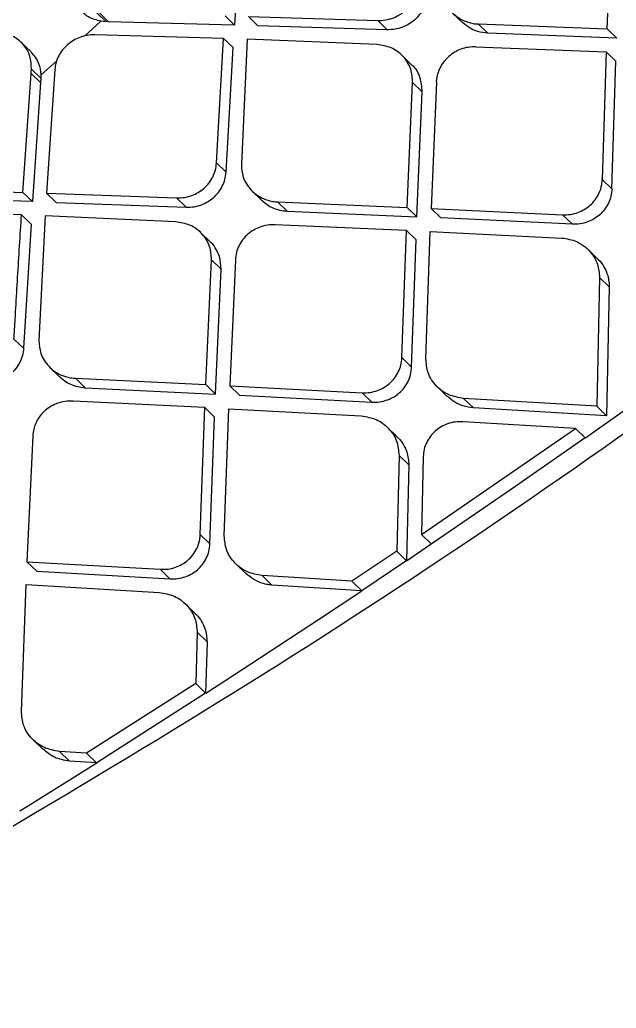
# Model space of a CAD drawing. Extents: x 400 to 501, y 484 to 634.
# Drawn here: x 487.625 to 488.421, y 514.734 to 516.052 of the extents above; entities that cross this region are included whole.
import ezdxf

# ---------------------------------------------------------------- set-up
doc = ezdxf.new("R2010")
doc.units = 0
doc.header["$MEASUREMENT"] = 0
doc.layers.add('DIM', color=3, linetype='Continuous')
doc.layers.add('GEOMETRY', color=3, linetype='Continuous', lineweight=25)

# ---------------------------------------------------------------- blocks, each defined once
blk = doc.blocks.new('2026 GRANDEE')
at = {"layer": 'GEOMETRY', "ltscale": 16}
for p, q in [((37.4973, -80.6306), (37.4866, -80.7956)), ((37.9839, -80.8007), (37.9905, -80.6335)), ((37.3023, -80.7788), (37.3149, -80.791)), ((37.306, -80.7789), (37.3186, -80.7911)), ((37.474, -80.7833), (37.4866, -80.7956)), ((37.5052, -80.7842), (37.6777, -80.7896)), ((37.5052, -80.7842), (37.5179, -80.7965)), ((37.7781, -80.78), (37.7908, -80.7923)), ((37.2863, -80.8104), (37.3083, -80.7906)), ((37.3149, -80.7911), (37.3085, -80.7905)), ((37.3186, -80.7911), (37.3149, -80.791)), ((37.4866, -80.7956), (37.3186, -80.7911)), ((37.6904, -80.8019), (37.5179, -80.7965)), ((37.6777, -80.7896), (37.6904, -80.8019)), ((37.8118, -80.7942), (37.9839, -80.8007)), ((37.8118, -80.7942), (37.8246, -80.8066)), ((37.4721, -80.8134), (37.3002, -80.8086)), ((37.9967, -80.8131), (37.8246, -80.8066)), ((37.9839, -80.8007), (37.9967, -80.8131)), ((37.2147, -80.8311), (37.2021, -80.8189)), ((37.4626, -80.9794), (37.4721, -80.8134)), ((37.4721, -80.8134), (37.4848, -80.8257)), ((37.4753, -80.9918), (37.4848, -80.8257)), ((37.5034, -80.8143), (37.4958, -80.9812)), ((37.6765, -80.8215), (37.5034, -80.8143)), ((37.8088, -80.8246), (37.9827, -80.8314)), ((37.7225, -80.8481), (37.7097, -80.8357)), ((37.9827, -80.8314), (37.9772, -81.0014)), ((37.9827, -80.8314), (37.9956, -80.8439)), ((37.2284, -80.8621), (37.2494, -80.8433)), ((37.9901, -81.014), (37.9956, -80.8439)), ((37.2043, -81.0187), (37.2152, -80.8602)), ((37.2152, -80.8602), (37.2278, -80.8724)), ((37.2156, -80.8544), (37.2282, -80.8666)), ((37.2283, -80.8622), (37.2282, -80.8666)), ((37.2468, -80.8552), (37.2357, -81.0198)), ((37.2278, -80.8724), (37.217, -81.031)), ((37.2282, -80.8666), (37.2278, -80.8724)), ((37.7171, -81.0389), (37.7243, -80.8722)), ((37.7243, -80.8722), (37.7371, -80.8846)), ((37.7559, -80.8718), (37.7489, -81.0403)), ((37.73, -81.0514), (37.7371, -80.8846)), ((37.4626, -80.9794), (37.4753, -80.9918)), ((37.9772, -81.0014), (37.9901, -81.0139)), ((37.0427, -81.0135), (37.2043, -81.0187)), ((37.2043, -81.0187), (37.217, -81.031)), ((37.2357, -81.0198), (37.4092, -81.0261)), ((37.2357, -81.0198), (37.2484, -81.0321)), ((37.5102, -81.0171), (37.523, -81.0295)), ((37.217, -81.031), (37.0553, -81.0258)), ((37.2484, -81.0321), (37.422, -81.0385)), ((37.4092, -81.0261), (37.422, -81.0385)), ((37.5441, -81.0315), (37.7171, -81.0389)), ((37.5441, -81.0315), (37.5569, -81.0439)), ((37.2024, -81.0487), (37.0294, -81.0429)), ((37.2024, -81.0487), (37.2151, -81.061)), ((37.2338, -81.0498), (37.2257, -81.2162)), ((37.408, -81.058), (37.2338, -81.0498)), ((37.5569, -81.0439), (37.73, -81.0514)), ((37.7171, -81.0389), (37.73, -81.0514)), ((37.7489, -81.0403), (37.9244, -81.0486)), ((37.7489, -81.0403), (37.7618, -81.0528)), ((37.9244, -81.0486), (37.9374, -81.0612)), ((37.2151, -81.061), (37.2051, -81.2267)), ((37.7159, -81.0696), (37.541, -81.0618)), ((37.9374, -81.0612), (37.7618, -81.0528)), ((37.4541, -81.0847), (37.4414, -81.0723)), ((37.7099, -81.2391), (37.7159, -81.0696)), ((37.7288, -81.0821), (37.7159, -81.0696)), ((37.742, -81.2408), (37.7478, -81.071)), ((37.7478, -81.071), (37.9235, -81.0796)), ((37.7229, -81.2517), (37.7288, -81.0821)), ((37.971, -81.1072), (37.9581, -81.0946)), ((37.4483, -81.2751), (37.4559, -81.1088)), ((37.4559, -81.1088), (37.4687, -81.1213)), ((37.4877, -81.1086), (37.4803, -81.2767)), ((37.4612, -81.2876), (37.4687, -81.1213)), ((37.9736, -81.1321), (37.9699, -81.3038)), ((37.9736, -81.1321), (37.9867, -81.1447)), ((37.9866, -81.1447), (37.983, -81.3166)), ((37.1923, -81.2143), (37.2051, -81.2267)), ((37.7099, -81.2391), (37.7229, -81.2517)), ((37.2402, -81.2521), (37.253, -81.2646)), ((37.2743, -81.2667), (37.4483, -81.2751)), ((37.2743, -81.2667), (37.2871, -81.2792)), ((37.2871, -81.2792), (37.4612, -81.2876)), ((37.4483, -81.2751), (37.4612, -81.2876)), ((37.4803, -81.2767), (37.6568, -81.2859)), ((37.4803, -81.2767), (37.4932, -81.2893)), ((37.6568, -81.2859), (37.6697, -81.2985)), ((37.7575, -81.2782), (37.7705, -81.2909)), ((37.447, -81.3057), (37.2711, -81.297)), ((37.4932, -81.2893), (37.6698, -81.2986)), ((37.9699, -81.3038), (37.7923, -81.2934)), ((37.7923, -81.2934), (37.8053, -81.3061)), ((37.4408, -81.4749), (37.447, -81.3057)), ((37.447, -81.3057), (37.46, -81.3183)), ((37.473, -81.4768), (37.4791, -81.3074)), ((37.4791, -81.3074), (37.6558, -81.3168)), ((37.983, -81.3166), (37.8053, -81.3061)), ((38.0157, -81.3036), (37.9659, -81.3387)), ((37.983, -81.3166), (37.9699, -81.3038)), ((37.4538, -81.4876), (37.46, -81.3183)), ((37.9415, -81.3334), (37.7915, -81.3245)), ((37.7035, -81.3447), (37.6905, -81.332)), ((37.736, -81.4749), (37.9415, -81.3334)), ((37.9546, -81.3462), (37.9415, -81.3334)), ((37.9659, -81.3387), (37.955, -81.3463)), ((37.2174, -81.3433), (37.2097, -81.5112)), ((37.9547, -81.3462), (37.8564, -81.4145)), ((37.7061, -81.3695), (37.703, -81.4971)), ((37.7061, -81.3695), (37.7192, -81.3822)), ((37.7384, -81.3714), (37.736, -81.4749)), ((37.7192, -81.3822), (37.7162, -81.5102)), ((37.8564, -81.4145), (37.842, -81.4244)), ((37.842, -81.4244), (37.7491, -81.4877)), ((37.4408, -81.4749), (37.4538, -81.4876)), ((37.736, -81.4749), (37.7491, -81.4876)), ((37.703, -81.4971), (37.6432, -81.5372)), ((37.703, -81.4971), (37.7162, -81.5099)), ((37.7492, -81.488), (37.7162, -81.5103)), ((37.2097, -81.5112), (37.3872, -81.5214)), ((37.2097, -81.5112), (37.2227, -81.5238)), ((37.716, -81.5101), (37.7138, -81.5115)), ((37.2227, -81.5238), (37.4003, -81.5341)), ((37.3872, -81.5214), (37.4002, -81.5341)), ((37.4886, -81.5143), (37.5016, -81.527)), ((37.7138, -81.5115), (37.6564, -81.55)), ((37.6432, -81.5372), (37.5235, -81.5297)), ((37.5235, -81.5297), (37.5366, -81.5424)), ((37.6432, -81.5372), (37.6563, -81.55)), ((37.2022, -81.7111), (37.2084, -81.5418)), ((37.2084, -81.5418), (37.3862, -81.5523)), ((37.6565, -81.55), (37.5366, -81.5424)), ((37.6565, -81.5503), (37.5988, -81.5886)), ((37.4342, -81.5804), (37.4211, -81.5677)), ((37.5988, -81.5886), (37.5201, -81.6403)), ((37.4368, -81.6052), (37.435, -81.6738)), ((37.4368, -81.6052), (37.4499, -81.618)), ((37.4499, -81.618), (37.4481, -81.6869)), ((37.5201, -81.6403), (37.4981, -81.6546)), ((37.4981, -81.6546), (37.4737, -81.6705)), ((37.435, -81.6738), (37.2893, -81.7667)), ((37.435, -81.6738), (37.4481, -81.6866)), ((37.4598, -81.6795), (37.4482, -81.6869)), ((37.4737, -81.6705), (37.4598, -81.6795)), ((37.448, -81.6867), (37.3278, -81.7636)), ((37.2179, -81.7487), (37.231, -81.7614)), ((37.253, -81.7643), (37.2662, -81.777)), ((37.2893, -81.7667), (37.253, -81.7643)), ((37.2893, -81.7667), (37.3025, -81.7795)), ((37.3278, -81.7636), (37.3028, -81.7794)), ((37.3028, -81.7797), (37.2105, -81.8376)), ((37.3029, -81.7795), (37.2662, -81.7771)), ((37.2105, -81.8376), (37.2001, -81.8441))]:
    blk.add_line(p, q, dxfattribs=at)
at = {"layer": 'GEOMETRY', "ltscale": 16, "flags": 128}
blk.add_lwpolyline([(37.2152, -80.8602), (37.2154, -80.8569), (37.2156, -80.8544)], dxfattribs=at)
at = {"layer": 'GEOMETRY', "ltscale": 16}
for points, knots in [([(36.6905, -86.4596), (36.8381, -86.4165), (37.1307, -86.3312), (37.5611, -86.1898), (37.9886, -86.0371), (38.4208, -85.8678), (38.8567, -85.6806), (39.2868, -85.4779), (39.735, -85.2466), (40.1984, -84.9824), (40.6732, -84.681), (41.12, -84.3656), (41.5399, -84.0372), (41.9344, -83.6966), (42.3107, -83.3382), (42.669, -82.9614), (43.0096, -82.5663), (43.3373, -82.1464), (43.6515, -81.7006), (43.9514, -81.2277), (44.2143, -80.7659), (44.4449, -80.319), (44.6472, -79.8897), (44.8341, -79.4545), (45.0032, -79.0227), (45.156, -78.5954), (45.2974, -78.165), (45.3827, -77.8724), (45.4258, -77.7247)], [0, 0, 0, 0, 0.035525, 0.070388, 0.104613, 0.140366, 0.177593, 0.214175, 0.250155, 0.29407, 0.337324, 0.380018, 0.420328, 0.460404, 0.500344, 0.540322, 0.580441, 0.620795, 0.663303, 0.706365, 0.750082, 0.785996, 0.822507, 0.859661, 0.895376, 0.929604, 0.96447, 1, 1, 1, 1]), ([(41.2596, -77.8312), (41.1255, -78.0452), (40.8572, -78.4732), (40.4045, -79.0816), (39.9167, -79.6617), (39.3905, -80.2076), (38.828, -80.7163), (38.2326, -81.1858), (37.6101, -81.6194), (37.1739, -81.8747), (36.9558, -82.0023)], [0, 0, 0, 0, 0.125001, 0.250001, 0.375003, 0.499997, 0.624991, 0.749994, 0.874996, 1, 1, 1, 1]), ([(42.0109, -77.9934), (41.892, -78.1931), (41.6544, -78.5923), (41.2583, -79.1661), (40.835, -79.7182), (40.3828, -80.2445), (39.9009, -80.7405), (39.3899, -81.2062), (38.8503, -81.6421), (38.2851, -82.0479), (37.6993, -82.4266), (37.2931, -82.6524), (37.0899, -82.7654)], [0, 0, 0, 0, 0.100345, 0.20059, 0.300906, 0.400755, 0.500092, 0.599382, 0.699069, 0.799349, 0.899659, 1, 1, 1, 1]), ([(42.0254, -78.0022), (42.0172, -78.0162), (41.9955, -78.0528), (41.9562, -78.1196), (41.9104, -78.1971), (41.8652, -78.273), (41.826, -78.3375), (41.7883, -78.3984), (41.7498, -78.4596), (41.6794, -78.5702), (41.5772, -78.7267), (41.4062, -78.979), (41.1915, -79.2784), (40.9126, -79.6412), (40.6049, -80.013), (40.265, -80.3893), (39.8786, -80.7807), (39.4372, -81.1846), (38.9362, -81.5948), (38.4704, -81.9369), (38.0506, -82.2192), (37.7797, -82.389), (37.6011, -82.4962), (37.5174, -82.5455), (37.4331, -82.5944), (37.351, -82.6413), (37.2664, -82.6888), (37.1829, -82.7343), (37.1248, -82.7659), (37.098, -82.7805)], [0, 0, 0, 0, 0.007015, 0.018363, 0.033423, 0.04585, 0.056436, 0.065972, 0.076735, 0.087613, 0.12255, 0.157338, 0.219068, 0.281467, 0.354683, 0.427219, 0.500115, 0.591822, 0.685047, 0.779146, 0.840884, 0.903128, 0.916964, 0.930722, 0.945004, 0.958992, 0.971501, 0.986828, 1, 1, 1, 1]), ([(42.564, -78.1084), (42.4844, -78.244), (42.3329, -78.502), (42.1061, -78.8623), (41.8942, -79.1774), (41.7013, -79.4498), (41.53, -79.6807), (41.3825, -79.8717), (41.277, -80.0038), (41.2079, -80.0886), (41.1684, -80.1366), (41.116, -80.1997), (41.048, -80.2803), (40.962, -80.3803), (40.8745, -80.4798), (40.7251, -80.6461), (40.5617, -80.8203), (40.4067, -80.9776), (40.3379, -81.0459), (40.3075, -81.0758), (40.2941, -81.0889), (40.2882, -81.0947), (40.2856, -81.0972), (40.2843, -81.0984), (40.2838, -81.0989), (40.2836, -81.0992), (40.2836, -81.0992), (40.2835, -81.0992), (40.2835, -81.0992), (40.2833, -81.0994), (40.2827, -81.1), (40.2801, -81.1026), (40.2698, -81.1126), (40.2468, -81.135), (40.2073, -81.173), (40.1447, -81.2326), (40.0555, -81.3161), (39.9357, -81.4253), (39.8299, -81.5189), (39.7469, -81.5907), (39.6954, -81.6347), (39.6414, -81.6804), (39.5848, -81.7277), (39.5255, -81.7767), (39.4635, -81.8272), (39.4005, -81.8779), (39.1949, -82.0412), (38.8386, -82.3086), (38.3188, -82.663), (37.7829, -82.997), (37.4142, -83.1999), (37.2298, -83.3014)], [0, 0, 0, 0, 0.0624806, 0.1188439, 0.169135, 0.2133519, 0.2514608, 0.2834216, 0.3092362, 0.3186581, 0.3269004, 0.333965, 0.3512421, 0.3688239, 0.3863734, 0.4038926, 0.4576775, 0.481272, 0.4916418, 0.4962024, 0.4982087, 0.4990914, 0.4994797, 0.4996506, 0.4997849, 0.4997849, 0.4997853, 0.4997865, 0.4997911, 0.4998086, 0.4998777, 0.5001521, 0.5012456, 0.5056109, 0.5128815, 0.5230589, 0.5399398, 0.5614084, 0.5874808, 0.5960444, 0.6050105, 0.6143802, 0.6241543, 0.634334, 0.6449202, 0.6559143, 0.6664802, 0.7492156, 0.832806, 0.9163741, 1, 1, 1, 1]), ([(42.5894, -78.1232), (42.4607, -78.3409), (42.2033, -78.7765), (41.7767, -79.4044), (41.3192, -80.0078), (40.829, -80.5815), (40.3077, -81.1242), (39.7516, -81.6325), (39.1636, -82.1079), (38.547, -82.5494), (37.9082, -82.9603), (37.4653, -83.205), (37.2438, -83.3274)], [0, 0, 0, 0, 0.100262, 0.200594, 0.300842, 0.400493, 0.499762, 0.599107, 0.699009, 0.799378, 0.89967, 1, 1, 1, 1]), ([(43.2234, -78.349), (43.0745, -78.578), (42.7771, -79.0357), (42.2894, -79.6933), (41.773, -80.328), (41.2259, -80.9373), (40.683, -81.488), (40.1511, -81.9841), (39.635, -82.4292), (39.1011, -82.8542), (38.5495, -83.2571), (37.9832, -83.6398), (37.5928, -83.8743), (37.3975, -83.9916)], [0, 0, 0, 0, 0.100069, 0.199912, 0.299747, 0.399786, 0.499827, 0.583023, 0.66622, 0.749552, 0.833045, 0.916507, 1, 1, 1, 1]), ([(37.4428, -84.0636), (37.5212, -84.0175), (37.6668, -83.9319), (37.8661, -83.8085), (38.0316, -83.7036), (38.1661, -83.6162), (38.3851, -83.4713), (38.8105, -83.1788), (39.4084, -82.7302), (40.0638, -82.1843), (40.6378, -81.6579), (41.1591, -81.1362), (41.631, -80.6243), (41.9976, -80.1928), (42.2689, -79.854), (42.4483, -79.6219), (42.5855, -79.4379), (42.6909, -79.2931), (42.7779, -79.1717), (42.8836, -79.021), (43.0072, -78.8402), (43.1483, -78.6285), (43.2456, -78.4753), (43.2975, -78.3936)], [0, 0, 0, 0, 0.033203, 0.061622, 0.085458, 0.10469, 0.120113, 0.181266, 0.292931, 0.392551, 0.492182, 0.576755, 0.661373, 0.745915, 0.78311, 0.819609, 0.85283, 0.866766, 0.884898, 0.907263, 0.933868, 0.964715, 1, 1, 1, 1]), ([(37.6777, -80.7896), (37.6812, -80.7895), (37.688, -80.7893), (37.7007, -80.7858), (37.7121, -80.779), (37.7209, -80.7696), (37.7266, -80.7602), (37.7301, -80.751), (37.7305, -80.7446), (37.7306, -80.7425)], [0, 0, 0, 0, 0.135884, 0.264511, 0.500348, 0.62481, 0.749752, 0.916265, 1, 1, 1, 1]), ([(37.7636, -80.744), (37.764, -80.7498), (37.7646, -80.759), (37.7702, -80.7706), (37.7778, -80.7806), (37.7885, -80.7884), (37.7998, -80.7927), (37.8072, -80.7939), (37.8108, -80.7942), (37.8117, -80.7942), (37.8118, -80.7942)], [0, 0, 0, 0, 0.221226, 0.353117, 0.499071, 0.712076, 0.866719, 0.962729, 0.996175, 1, 1, 1, 1]), ([(37.7433, -80.7548), (37.7429, -80.7581), (37.7422, -80.7646), (37.7386, -80.7738), (37.7335, -80.7821), (37.7248, -80.7914), (37.7134, -80.7981), (37.7007, -80.8017), (37.6939, -80.8018), (37.6904, -80.8019)], [0, 0, 0, 0, 0.129205, 0.255145, 0.378377, 0.499534, 0.735468, 0.864112, 1, 1, 1, 1]), ([(37.3084, -80.7905), (37.3025, -80.7891), (37.2924, -80.7867), (37.2853, -80.7799), (37.2823, -80.777)], [0, 0, 0, 0, 0.580148, 1, 1, 1, 1]), ([(37.8246, -80.8066), (37.8201, -80.8061), (37.8118, -80.8051), (37.8001, -80.8001), (37.7941, -80.795), (37.7909, -80.7922)], [0, 0, 0, 0, 0.354799, 0.656142, 1, 1, 1, 1]), ([(37.2156, -80.8544), (37.2154, -80.8484), (37.215, -80.8391), (37.2096, -80.8277), (37.2018, -80.8176), (37.1885, -80.808), (37.1756, -80.8062), (37.1691, -80.8054)], [0, 0, 0, 0, 0.232854, 0.362829, 0.501703, 0.751076, 1, 1, 1, 1]), ([(37.3002, -80.8086), (37.2968, -80.8087), (37.29, -80.8089), (37.2773, -80.8125), (37.2659, -80.8192), (37.257, -80.8284), (37.2517, -80.8366), (37.248, -80.8457), (37.2472, -80.852), (37.2468, -80.8552)], [0, 0, 0, 0, 0.13568, 0.264212, 0.499852, 0.623427, 0.747643, 0.873004, 1, 1, 1, 1]), ([(37.7243, -80.8722), (37.7239, -80.8662), (37.7233, -80.8568), (37.7178, -80.8452), (37.7097, -80.8346), (37.6961, -80.8246), (37.6831, -80.8226), (37.6765, -80.8215)], [0, 0, 0, 0, 0.228711, 0.359055, 0.499941, 0.75058, 1, 1, 1, 1]), ([(37.8088, -80.8246), (37.8053, -80.8247), (37.7985, -80.8249), (37.7858, -80.8283), (37.7743, -80.8351), (37.7655, -80.8446), (37.759, -80.8551), (37.7565, -80.8645), (37.7558, -80.8708), (37.7559, -80.8717), (37.7559, -80.8718)], [0, 0, 0, 0, 0.134989, 0.263304, 0.500403, 0.625479, 0.750316, 0.96755, 0.996269, 1, 1, 1, 1]), ([(37.2146, -80.8312), (37.2187, -80.836), (37.2262, -80.845), (37.2277, -80.8568), (37.2283, -80.8621)], [0, 0, 0, 0, 0.546349, 1, 1, 1, 1]), ([(37.7371, -80.8846), (37.7365, -80.8782), (37.7353, -80.8654), (37.7286, -80.8527), (37.7228, -80.8487), (37.7223, -80.8484)], [0, 0, 0, 0, 0.474951, 0.951604, 1, 1, 1, 1]), ([(37.4092, -81.0261), (37.4128, -81.0261), (37.4196, -81.0259), (37.4324, -81.0224), (37.4438, -81.0159), (37.4526, -81.0066), (37.4578, -80.9983), (37.4615, -80.9891), (37.4622, -80.9827), (37.4626, -80.9794)], [0, 0, 0, 0, 0.136671, 0.265619, 0.500679, 0.622103, 0.745532, 0.871302, 1, 1, 1, 1]), ([(37.4958, -80.9812), (37.4961, -80.987), (37.4968, -80.9963), (37.5024, -81.0078), (37.51, -81.0178), (37.5208, -81.0257), (37.5322, -81.0299), (37.5395, -81.0312), (37.5429, -81.0314), (37.5438, -81.0315), (37.5441, -81.0315), (37.5441, -81.0315)], [0, 0, 0, 0, 0.22259, 0.354061, 0.498885, 0.713947, 0.869322, 0.964721, 0.989876, 0.998872, 1, 1, 1, 1]), ([(37.422, -81.0385), (37.4255, -81.0384), (37.4324, -81.0383), (37.4451, -81.0348), (37.4565, -81.0282), (37.4653, -81.019), (37.4706, -81.0107), (37.4742, -81.0015), (37.4749, -80.9951), (37.4753, -80.9918)], [0, 0, 0, 0, 0.13658, 0.265416, 0.500187, 0.621982, 0.745466, 0.871276, 1, 1, 1, 1]), ([(37.9244, -81.0486), (37.928, -81.0486), (37.9348, -81.0485), (37.9477, -81.0451), (37.9592, -81.0384), (37.968, -81.0289), (37.9735, -81.0194), (37.9768, -81.0101), (37.9771, -81.0036), (37.9772, -81.0014)], [0, 0, 0, 0, 0.13594, 0.264607, 0.500972, 0.624956, 0.749834, 0.912945, 1, 1, 1, 1]), ([(37.9901, -81.014), (37.9898, -81.0173), (37.9893, -81.0239), (37.9858, -81.0333), (37.9807, -81.0416), (37.9721, -81.0511), (37.9606, -81.0577), (37.9478, -81.0611), (37.9409, -81.0612), (37.9374, -81.0612)], [0, 0, 0, 0, 0.130044, 0.256075, 0.378808, 0.499194, 0.735423, 0.864058, 1, 1, 1, 1]), ([(37.5232, -81.0293), (37.5278, -81.0332), (37.5374, -81.0412), (37.5502, -81.043), (37.5569, -81.0439)], [0, 0, 0, 0, 0.480766, 1, 1, 1, 1]), ([(37.1923, -81.2143), (37.1924, -81.2128), (37.1927, -81.2084), (37.1935, -81.1947), (37.195, -81.1687), (37.198, -81.1178), (37.2006, -81.0764), (37.2024, -81.0487)], [0, 0, 0, 0, 0.027614, 0.078222, 0.248424, 0.497807, 1, 1, 1, 1]), ([(37.4559, -81.1088), (37.4555, -81.1028), (37.455, -81.0934), (37.4493, -81.0818), (37.4413, -81.0712), (37.4277, -81.0611), (37.4145, -81.059), (37.408, -81.058)], [0, 0, 0, 0, 0.22964, 0.359658, 0.499713, 0.750338, 1, 1, 1, 1]), ([(37.541, -81.0618), (37.5375, -81.0619), (37.5306, -81.062), (37.5178, -81.0654), (37.5064, -81.072), (37.4975, -81.0813), (37.4923, -81.0897), (37.4887, -81.0989), (37.488, -81.1053), (37.4877, -81.1086)], [0, 0, 0, 0, 0.135632, 0.26416, 0.500376, 0.622833, 0.746478, 0.871985, 1, 1, 1, 1]), ([(37.4687, -81.1213), (37.4684, -81.1154), (37.4679, -81.1061), (37.4622, -81.0947), (37.4581, -81.0878), (37.4545, -81.0854), (37.4539, -81.085)], [0, 0, 0, 0, 0.422521, 0.674162, 0.952518, 1, 1, 1, 1]), ([(37.9235, -81.0796), (37.9303, -81.0806), (37.9394, -81.0821), (37.9511, -81.0886), (37.9594, -81.0952), (37.9665, -81.1046), (37.9724, -81.1166), (37.9732, -81.1261), (37.9736, -81.1321)], [0, 0, 0, 0, 0.249709, 0.338248, 0.500844, 0.648085, 0.780407, 1, 1, 1, 1]), ([(37.9709, -81.1074), (37.9714, -81.1078), (37.975, -81.1106), (37.9795, -81.1175), (37.9855, -81.1294), (37.9862, -81.1389), (37.9867, -81.1447)], [0, 0, 0, 0, 0.044782, 0.331229, 0.586011, 1, 1, 1, 1]), ([(37.2257, -81.2162), (37.2261, -81.2221), (37.2267, -81.2314), (37.2324, -81.2429), (37.2401, -81.2529), (37.251, -81.2609), (37.2625, -81.2651), (37.2697, -81.2663), (37.2731, -81.2666), (37.274, -81.2667), (37.2742, -81.2667), (37.2743, -81.2667), (37.2743, -81.2667)], [0, 0, 0, 0, 0.223613, 0.354739, 0.49867, 0.715827, 0.871949, 0.966732, 0.991062, 0.997453, 0.999722, 1, 1, 1, 1]), ([(37.2051, -81.2267), (37.2048, -81.2299), (37.204, -81.2364), (37.2003, -81.2455), (37.1951, -81.2538), (37.1862, -81.2629), (37.1747, -81.2695), (37.1619, -81.2728), (37.1549, -81.2729), (37.1514, -81.273)], [0, 0, 0, 0, 0.128095, 0.25352, 0.376904, 0.498937, 0.733436, 0.862666, 1, 1, 1, 1]), ([(37.6568, -81.2859), (37.6603, -81.2859), (37.6673, -81.2859), (37.6801, -81.2826), (37.6917, -81.276), (37.7004, -81.2667), (37.7055, -81.2583), (37.709, -81.249), (37.7096, -81.2424), (37.7099, -81.2391)], [0, 0, 0, 0, 0.136582, 0.265486, 0.501095, 0.621611, 0.744519, 0.8704, 1, 1, 1, 1]), ([(37.7923, -81.2934), (37.7855, -81.2923), (37.7719, -81.29), (37.7551, -81.2775), (37.7437, -81.2604), (37.7425, -81.247), (37.742, -81.2408)], [0, 0, 0, 0, 0.250814, 0.501482, 0.771245, 1, 1, 1, 1]), ([(37.6698, -81.2986), (37.6733, -81.2986), (37.6802, -81.2985), (37.6931, -81.2952), (37.7046, -81.2886), (37.7134, -81.2793), (37.7185, -81.271), (37.722, -81.2616), (37.7226, -81.255), (37.7229, -81.2517)], [0, 0, 0, 0, 0.136515, 0.265326, 0.50067, 0.621531, 0.744478, 0.870386, 1, 1, 1, 1]), ([(37.2532, -81.2644), (37.2578, -81.2683), (37.2675, -81.2764), (37.2804, -81.2782), (37.2871, -81.2792)], [0, 0, 0, 0, 0.480965, 1, 1, 1, 1]), ([(37.2711, -81.297), (37.2675, -81.297), (37.2606, -81.2971), (37.2478, -81.3004), (37.2362, -81.307), (37.2272, -81.3163), (37.2206, -81.3267), (37.2181, -81.3361), (37.2173, -81.3424), (37.2174, -81.3432), (37.2174, -81.3433)], [0, 0, 0, 0, 0.136398, 0.26527, 0.500907, 0.626342, 0.750791, 0.967945, 0.996392, 1, 1, 1, 1]), ([(37.8053, -81.3061), (37.8006, -81.3054), (37.792, -81.3042), (37.78, -81.2989), (37.7739, -81.2935), (37.7707, -81.2907)], [0, 0, 0, 0, 0.36069, 0.662618, 1, 1, 1, 1]), ([(37.6558, -81.3168), (37.6626, -81.318), (37.6761, -81.3202), (37.6927, -81.3326), (37.7042, -81.3495), (37.7055, -81.363), (37.7061, -81.3695)], [0, 0, 0, 0, 0.25054, 0.501397, 0.758395, 1, 1, 1, 1]), ([(37.7915, -81.3245), (37.7879, -81.3245), (37.781, -81.3245), (37.7681, -81.3278), (37.7565, -81.3343), (37.7478, -81.3437), (37.7427, -81.3521), (37.7392, -81.3615), (37.7387, -81.3681), (37.7384, -81.3714)], [0, 0, 0, 0, 0.135896, 0.264503, 0.500847, 0.622163, 0.745226, 0.870902, 1, 1, 1, 1]), ([(37.7033, -81.345), (37.7039, -81.3454), (37.7078, -81.348), (37.7121, -81.3552), (37.718, -81.3669), (37.7187, -81.3764), (37.7192, -81.3822)], [0, 0, 0, 0, 0.052161, 0.335055, 0.587404, 1, 1, 1, 1]), ([(37.3872, -81.5214), (37.3908, -81.5214), (37.3978, -81.5215), (37.4108, -81.5182), (37.4224, -81.5117), (37.4313, -81.5023), (37.437, -81.4929), (37.4404, -81.4837), (37.4407, -81.4772), (37.4408, -81.4749)], [0, 0, 0, 0, 0.137174, 0.266375, 0.501701, 0.625829, 0.750393, 0.91406, 1, 1, 1, 1]), ([(37.5235, -81.5297), (37.5167, -81.5285), (37.5031, -81.5261), (37.4861, -81.5136), (37.4747, -81.4965), (37.4735, -81.483), (37.473, -81.4768)], [0, 0, 0, 0, 0.251112, 0.501807, 0.77085, 1, 1, 1, 1]), ([(37.4003, -81.5341), (37.4038, -81.5341), (37.4108, -81.5341), (37.4238, -81.5309), (37.4353, -81.5244), (37.4441, -81.5151), (37.4493, -81.5068), (37.4528, -81.4975), (37.4535, -81.4909), (37.4538, -81.4876)], [0, 0, 0, 0, 0.137125, 0.266204, 0.501063, 0.622195, 0.745144, 0.870816, 1, 1, 1, 1]), ([(37.5366, -81.5424), (37.5349, -81.5422), (37.5303, -81.5418), (37.522, -81.5397), (37.5114, -81.5353), (37.5051, -81.5298), (37.5018, -81.5268)], [0, 0, 0, 0, 0.130457, 0.348112, 0.65281, 1, 1, 1, 1]), ([(37.3862, -81.5523), (37.393, -81.5535), (37.4067, -81.5558), (37.4236, -81.5685), (37.4351, -81.5856), (37.4362, -81.5991), (37.4368, -81.6052)], [0, 0, 0, 0, 0.251064, 0.501723, 0.772405, 1, 1, 1, 1]), ([(37.4341, -81.5805), (37.4345, -81.5809), (37.4381, -81.5836), (37.4426, -81.5905), (37.4487, -81.6024), (37.4494, -81.612), (37.4499, -81.618)], [0, 0, 0, 0, 0.042128, 0.326337, 0.580781, 1, 1, 1, 1]), ([(41.2365, -82.2705), (41.0587, -82.4443), (40.7019, -82.7927), (40.138, -83.288), (39.5517, -83.7637), (38.9437, -84.2142), (38.4391, -84.5551), (38.0524, -84.7992), (37.7861, -84.9553), (37.5548, -85.0693), (37.3582, -85.1431), (37.2003, -85.1869), (37.0311, -85.214), (36.8509, -85.2187), (36.6648, -85.1978), (36.4358, -85.1439), (36.1763, -85.0483), (35.8919, -84.9172), (35.62, -84.7825), (35.3557, -84.6486), (35.0995, -84.5142), (34.85, -84.379), (34.5456, -84.2083), (34.1921, -83.9997), (33.801, -83.7527), (33.4338, -83.5048), (33.0918, -83.2598), (32.7745, -83.0222), (32.4816, -82.7966), (32.2119, -82.5886), (31.9743, -82.3985), (31.7757, -82.2272), (31.6169, -82.0773), (31.4965, -81.9506), (31.4118, -81.8477), (31.359, -81.7672), (31.3321, -81.7051), (31.3236, -81.6553), (31.3233, -81.6239), (31.3232, -81.608)], [0, 0, 0, 0, 0.046682, 0.093637, 0.140881, 0.188451, 0.235683, 0.255228, 0.27432, 0.293663, 0.303559, 0.31372, 0.324384, 0.33566, 0.347466, 0.359469, 0.379818, 0.399449, 0.418668, 0.437429, 0.455994, 0.47431, 0.492578, 0.52473, 0.556984, 0.589484, 0.622161, 0.654919, 0.687793, 0.720479, 0.752758, 0.784377, 0.815422, 0.845989, 0.876215, 0.906459, 0.936911, 0.968039, 1, 1, 1, 1]), ([(41.38, -82.4141), (41.2002, -82.5897), (40.8396, -82.942), (40.2698, -83.443), (39.6777, -83.9247), (39.0638, -84.3813), (38.5545, -84.7288), (38.1622, -84.9802), (37.885, -85.1444), (37.6382, -85.2663), (37.4222, -85.3468), (37.2432, -85.3956), (37.0482, -85.4254), (36.8399, -85.429), (36.6269, -85.4029), (36.3724, -85.3393), (36.0928, -85.2304), (35.7953, -85.0838), (35.5174, -84.935), (35.2503, -84.7876), (34.9919, -84.6399), (34.7402, -84.4922), (34.4328, -84.307), (34.0751, -84.0834), (33.6776, -83.8221), (33.3027, -83.5631), (32.9518, -83.3096), (32.6246, -83.0652), (32.3211, -82.834), (32.0398, -82.6206), (31.7897, -82.4252), (31.5777, -82.2486), (31.4057, -82.0937), (31.2734, -81.9631), (31.1786, -81.8574), (31.1178, -81.7756), (31.0851, -81.7134), (31.0724, -81.6643), (31.0704, -81.6329), (31.0694, -81.617)], [0, 0, 0, 0, 0.0456789, 0.0916212, 0.1378506, 0.1844059, 0.2306465, 0.249899, 0.2691089, 0.2892052, 0.2998183, 0.3109664, 0.3228846, 0.3355735, 0.3487187, 0.3617853, 0.3832034, 0.4032086, 0.4223821, 0.4410762, 0.4595915, 0.4778631, 0.4960966, 0.5281897, 0.5603529, 0.5926974, 0.6251367, 0.6575764, 0.6900658, 0.7224113, 0.7545458, 0.7861436, 0.8172255, 0.8478482, 0.8780978, 0.9082565, 0.9384199, 0.9689667, 1, 1, 1, 1]), ([(37.253, -81.7643), (37.2462, -81.7631), (37.2325, -81.7606), (37.2155, -81.748), (37.2039, -81.7309), (37.2028, -81.7174), (37.2022, -81.7111)], [0, 0, 0, 0, 0.251436, 0.502156, 0.770307, 1, 1, 1, 1]), ([(37.2662, -81.7771), (37.2593, -81.7759), (37.2461, -81.7738), (37.236, -81.7653), (37.2312, -81.7612)], [0, 0, 0, 0, 0.514655, 1, 1, 1, 1]), ([(34.5635, -83.6847), (34.638, -83.7282), (34.7904, -83.8171), (35.0329, -83.9559), (35.2904, -84.1014), (35.5621, -84.2533), (35.8444, -84.4086), (36.1172, -84.5401), (36.3765, -84.6382), (36.6156, -84.6996), (36.8574, -84.7255), (37.096, -84.7117), (37.3285, -84.6611), (37.5524, -84.5815), (37.7685, -84.4808), (38.0945, -84.3014), (38.5191, -84.027), (39.0425, -83.6626), (39.549, -83.2766), (40.0395, -82.8712), (40.5151, -82.4486), (40.8181, -82.1519), (40.9696, -82.0036)], [0, 0, 0, 0, 0.038333, 0.078309, 0.119952, 0.16295, 0.207367, 0.251798, 0.284862, 0.317392, 0.348709, 0.379728, 0.410503, 0.441526, 0.472472, 0.50351, 0.586619, 0.669375, 0.752106, 0.834752, 0.917379, 1, 1, 1, 1])]:
    blk.add_open_spline(points, degree=3, knots=knots, dxfattribs=at)

msp = doc.modelspace()

# ---------------------------------------------------------------- block references
at = {"layer": 'DIM'}
msp.add_blockref('2026 GRANDEE', (450.4248, 596.8403), dxfattribs=at)

doc.saveas('drawing.dxf')
